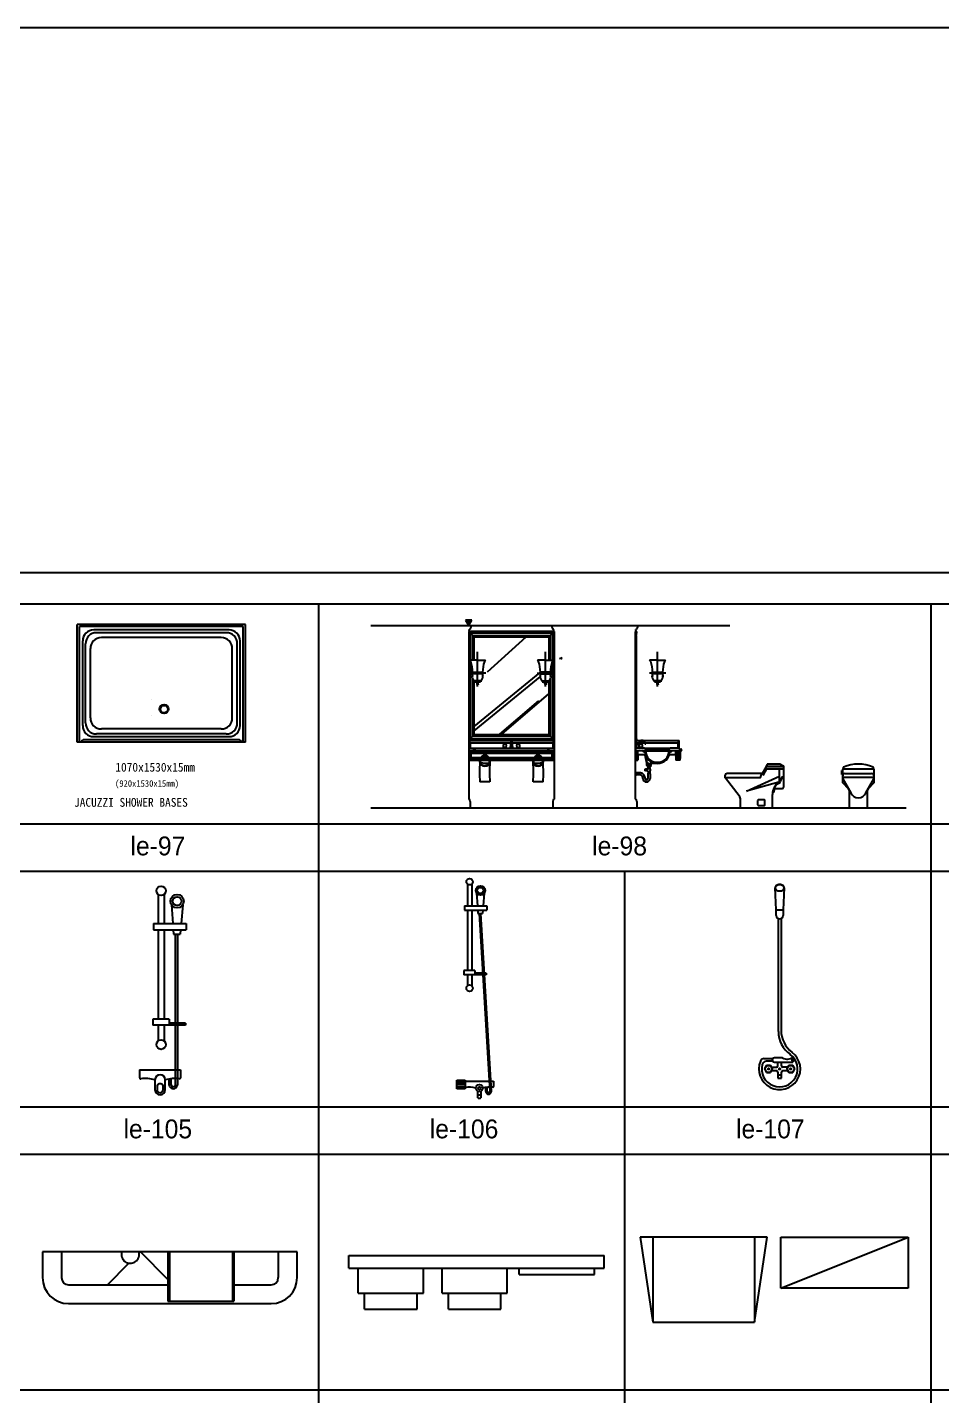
# Model space of a CAD drawing. Header units: inches. Extents: x -1249499 to 290957, y -589671 to 1013543.
# Drawn here: x -979487 to -973669, y 250935 to 259640 of the extents above; entities that cross this region are included whole.
import ezdxf

# ---------------------------------------------------------------- set-up
doc = ezdxf.new("R2010")
doc.units = ezdxf.units.IN
doc.header["$MEASUREMENT"] = 0
doc.layers.add('TOIL', color=9, linetype='Continuous')
doc.styles.get("Standard").update_dxf_attribs({"font": 'DotumChe.ttf'})
doc.styles.add('STYLE2', font='Dotum.ttf')

msp = doc.modelspace()

# ---------------------------------------------------------------- linework, layer by layer
at = {"color": 6}
msp.add_line((-1249499, 259639.6), (-803046.5, 259639.6), dxfattribs=at)
at = {"color": 251}
msp.add_line((-983681, 256172.2), (-963793.2, 256172.2), dxfattribs=at)
at = {"layer": 'TOIL', "color": 4}
for p, q in [((-983481, 255972.2), (-963993.2, 255972.2)), ((-977634.6, 255972.2), (-977634.6, 243471.1)), ((-973737.1, 255972.2), (-973737.1, 243471.1)), ((-983481, 254271.8), (-963993.2, 254271.8)), ((-975685.9, 254271.8), (-975685.9, 243471.1)), ((-983481, 252471.8), (-963993.2, 252471.8))]:
    msp.add_line(p, q, dxfattribs=at)
at = {"layer": 'TOIL', "color": 6}
for p, q in [((-978098.2, 255841.2), (-979169.2, 255841.2)), ((-979169.2, 255092.2), (-979169.2, 255841.2)), ((-978112.2, 255827.2), (-979155.2, 255827.2)), ((-979155.2, 255092.2), (-979155.2, 255827.2)), ((-978112.2, 255092.2), (-978112.2, 255827.2)), ((-978098.2, 255092.2), (-978098.2, 255841.2)), ((-977301.7, 255834.4), (-975015.8, 255834.4)), ((-976698.1, 255869.3), (-976677.9, 255834.4)), ((-976657.8, 255869.3), (-976698.1, 255869.3)), ((-976697, 255867.5), (-976695.2, 255869.3)), ((-976695.7, 255865.2), (-976691.7, 255869.3)), ((-976694.4, 255863), (-976688.1, 255869.3)), ((-976693.1, 255860.7), (-976684.5, 255869.3)), ((-976691.8, 255858.4), (-976681, 255869.3)), ((-976690.5, 255856.2), (-976677.4, 255869.3)), ((-976689.2, 255853.9), (-976673.8, 255869.3)), ((-976687.9, 255851.7), (-976670.3, 255869.3)), ((-976686.6, 255849.4), (-976666.7, 255869.3)), ((-976685.3, 255847.1), (-976663.1, 255869.3)), ((-976684, 255844.9), (-976659.6, 255869.3)), ((-976682.7, 255842.6), (-976660.1, 255865.2)), ((-976681.4, 255840.4), (-976665, 255856.7)), ((-976680.1, 255838.1), (-976669.9, 255848.3)), ((-976678.8, 255835.8), (-976674.7, 255839.9)), ((-976677.9, 255834.4), (-976657.8, 255869.3)), ((-976661.3, 255830.8), (-976657.8, 255830.8)), ((-976657.8, 255830.8), (-976657.8, 255834.4)), ((-976153.8, 255830.8), (-976153.8, 255834.4)), ((-976150.2, 255830.8), (-976153.8, 255830.8)), ((-975600.9, 255830.8), (-975597.4, 255830.8)), ((-975597.4, 255830.8), (-975597.4, 255834.4)), ((-978203.2, 255806.2), (-979064.2, 255806.2)), ((-978220.7, 255788.7), (-979046.7, 255788.7)), ((-978252.2, 255757.2), (-979015.2, 255757.2)), ((-976677.9, 255796.6), (-976677.9, 255103.6)), ((-976133.6, 255796.6), (-976677.9, 255796.6)), ((-976677.9, 255796.6), (-976674.4, 255796.6)), ((-976677.9, 255796.6), (-976642.6, 255761.3)), ((-976677.9, 255796.6), (-976677.9, 254730.6)), ((-976674.4, 255809.2), (-976670.9, 255809.2)), ((-976674.4, 255801.6), (-976674.4, 255809.2)), ((-976667.8, 255786.5), (-976667.8, 255613.5)), ((-976143.7, 255786.5), (-976667.8, 255786.5)), ((-976652.2, 255770.9), (-976159.3, 255770.9)), ((-976652.2, 255613.5), (-976652.2, 255770.9)), ((-976649.7, 255768.3), (-976649.7, 255613.5)), ((-976161.8, 255768.3), (-976649.7, 255768.3)), ((-976642.6, 255761.3), (-976168.9, 255761.3)), ((-976642.6, 255613.5), (-976642.6, 255761.3)), ((-976558.4, 255540.6), (-976312.9, 255761.3)), ((-976133.6, 255796.6), (-976168.9, 255761.3)), ((-976168.9, 255761.3), (-976168.9, 255613.5)), ((-976161.8, 255613.5), (-976161.8, 255768.3)), ((-976159.3, 255770.9), (-976159.3, 255613.5)), ((-976143.7, 255613.5), (-976143.7, 255786.5)), ((-976137.1, 255809.2), (-976140.7, 255809.2)), ((-976137.1, 255801.6), (-976137.1, 255809.2)), ((-976133.6, 255796.6), (-976137.1, 255796.6)), ((-976133.6, 255103.6), (-976133.6, 255796.6)), ((-976133.6, 255796.6), (-976133.6, 254730.6)), ((-975617.6, 255796.6), (-975610, 255796.6)), ((-975617.6, 255761.3), (-975617.6, 255796.6)), ((-975617.6, 255796.6), (-975614, 255796.6)), ((-975617.6, 254730.6), (-975617.6, 255796.6)), ((-975613.5, 255761.3), (-975617.6, 255761.3)), ((-975614.5, 255770.9), (-975614.5, 255768.3)), ((-975614.5, 255770.9), (-975614.5, 255770.9)), ((-975614.5, 255768.3), (-975613.5, 255768.3)), ((-975614.4, 255761.3), (-975612.5, 255756.3)), ((-975614, 255809.2), (-975610.5, 255809.2)), ((-975614, 255801.6), (-975614, 255809.2)), ((-975611.5, 255785), (-975612.5, 255772.9)), ((-975612.5, 255756.3), (-975612.5, 255143.9)), ((-975610, 255796.6), (-975610, 255786.5)), ((-979134.2, 255197.2), (-979134.2, 255736.2)), ((-979116.7, 255214.7), (-979116.7, 255718.7)), ((-979085.2, 255246.2), (-979085.2, 255687.2)), ((-978182.2, 255246.2), (-978182.2, 255687.2)), ((-978150.7, 255214.7), (-978150.7, 255718.7)), ((-978133.2, 255197.2), (-978133.2, 255736.2)), ((-976621.9, 255445.8), (-976621.9, 255666.7)), ((-976189.6, 255445.8), (-976189.6, 255666.7)), ((-975476.5, 255445.8), (-975476.5, 255666.7)), ((-976621.9, 255613.5), (-976673.1, 255613.5)), ((-976667.8, 255609.3), (-976667.8, 255534.5)), ((-976621.9, 255613.5), (-976570.8, 255613.5)), ((-976189.6, 255613.5), (-976240.7, 255613.5)), ((-976189.6, 255613.5), (-976138.4, 255613.5)), ((-976143.7, 255113.6), (-976143.7, 255609.3)), ((-976095.5, 255627.5), (-976092.4, 255631.4)), ((-976093.1, 255620.5), (-976095.5, 255627.5)), ((-976086.9, 255623.6), (-976093.1, 255620.5)), ((-976092.4, 255631.4), (-976086.1, 255627.5)), ((-976086.1, 255627.5), (-976086.9, 255623.6)), ((-975476.5, 255613.5), (-975527.6, 255613.5)), ((-975476.5, 255613.5), (-975425.3, 255613.5)), ((-976675.4, 255559.7), (-976677.9, 255559.7)), ((-976675.4, 255504.2), (-976677.9, 255504.2)), ((-976675.4, 255559.7), (-976675.4, 255504.2)), ((-976656, 255534.5), (-976675.4, 255534.5)), ((-976656, 255529.4), (-976675.4, 255529.4)), ((-976569.6, 255532), (-976673.7, 255532)), ((-976667.8, 255529.4), (-976667.8, 255113.6)), ((-976656, 255537), (-976621.9, 255537)), ((-976656, 255526.9), (-976656, 255537)), ((-976621.9, 255526.9), (-976656, 255526.9)), ((-976652.2, 255129.3), (-976652.2, 255493.5)), ((-976649.7, 255489.3), (-976649.7, 255131.8)), ((-976642.6, 255191.7), (-976223.7, 255534.8)), ((-976642.6, 255163.9), (-976223.4, 255507.5)), ((-976642.6, 255138.8), (-976642.6, 255481.9)), ((-976601.4, 255481.7), (-976642.5, 255481.7)), ((-976642.5, 255481.7), (-976642.5, 255476.7)), ((-976621.9, 255537), (-976587.8, 255537)), ((-976587.8, 255526.9), (-976621.9, 255526.9)), ((-976601.4, 255481.7), (-976601.4, 255476.7)), ((-976587.8, 255537), (-976587.8, 255526.9)), ((-976241.9, 255532), (-976137.9, 255532)), ((-976223.7, 255537), (-976223.7, 255526.9)), ((-976189.6, 255537), (-976223.7, 255537)), ((-976223.7, 255526.9), (-976189.6, 255526.9)), ((-976210.1, 255481.7), (-976169, 255481.7)), ((-976210.1, 255481.7), (-976210.1, 255476.7)), ((-976155.5, 255537), (-976189.6, 255537)), ((-976189.6, 255526.9), (-976155.5, 255526.9)), ((-976169, 255481.7), (-976169, 255476.7)), ((-976168.9, 255481.9), (-976168.9, 255138.8)), ((-976161.8, 255131.8), (-976161.8, 255489.3)), ((-976159.3, 255493.5), (-976159.3, 255129.3)), ((-976155.5, 255526.9), (-976155.5, 255537)), ((-976155.5, 255534.5), (-976136.1, 255534.5)), ((-976155.5, 255529.4), (-976136.1, 255529.4)), ((-976136.1, 255559.7), (-976133.6, 255559.7)), ((-976136.1, 255559.7), (-976136.1, 255504.2)), ((-976136.1, 255504.2), (-976133.6, 255504.2)), ((-975424.1, 255532), (-975528.2, 255532)), ((-975510.5, 255537), (-975476.5, 255537)), ((-975510.5, 255526.9), (-975510.5, 255537)), ((-975476.5, 255526.9), (-975510.5, 255526.9)), ((-975497, 255481.7), (-975497, 255476.7)), ((-975455.9, 255481.7), (-975497, 255481.7)), ((-975476.5, 255537), (-975442.4, 255537)), ((-975442.4, 255526.9), (-975476.5, 255526.9)), ((-975455.9, 255481.7), (-975455.9, 255476.7)), ((-975442.4, 255537), (-975442.4, 255526.9)), ((-976601.4, 255476.7), (-976642.5, 255476.7)), ((-976637.4, 255476.7), (-976637.4, 255474.2)), ((-976606.4, 255474.2), (-976637.4, 255474.2)), ((-976629.9, 255474.2), (-976629.9, 255469.1)), ((-976614, 255469.1), (-976629.9, 255469.1)), ((-976624.5, 255464.8), (-976625.7, 255457.2)), ((-976625.7, 255457.2), (-976618.2, 255457.2)), ((-976624.9, 255462.3), (-976619, 255462.3)), ((-976619.4, 255464.8), (-976618.2, 255457.2)), ((-976614, 255474.2), (-976614, 255469.1)), ((-976606.4, 255476.7), (-976606.4, 255474.2)), ((-976467.1, 255143.9), (-976168.9, 255400.6)), ((-976210.1, 255476.7), (-976169, 255476.7)), ((-976205.1, 255476.7), (-976205.1, 255474.2)), ((-976205.1, 255474.2), (-976174.1, 255474.2)), ((-976197.5, 255474.2), (-976197.5, 255469.1)), ((-976197.5, 255469.1), (-976181.6, 255469.1)), ((-976192.1, 255464.8), (-976193.4, 255457.2)), ((-976185.8, 255457.2), (-976193.4, 255457.2)), ((-976186.6, 255462.3), (-976192.5, 255462.3)), ((-976187.1, 255464.8), (-976185.8, 255457.2)), ((-976181.6, 255474.2), (-976181.6, 255469.1)), ((-976174.1, 255476.7), (-976174.1, 255474.2)), ((-975455.9, 255476.7), (-975497, 255476.7)), ((-975492, 255476.7), (-975492, 255474.2)), ((-975460.9, 255474.2), (-975492, 255474.2)), ((-975484.4, 255474.2), (-975484.4, 255469.1)), ((-975468.5, 255469.1), (-975484.4, 255469.1)), ((-975479, 255464.8), (-975480.2, 255457.2)), ((-975480.2, 255457.2), (-975472.7, 255457.2)), ((-975479.4, 255462.3), (-975473.5, 255462.3)), ((-975473.9, 255464.8), (-975472.7, 255457.2)), ((-975468.5, 255474.2), (-975468.5, 255469.1)), ((-975460.9, 255476.7), (-975460.9, 255474.2)), ((-978693.5, 255363.5), (-978693.5, 255363.5)), ((-976479, 255143.9), (-976232.3, 255355.4)), ((-978699.5, 255263.7), (-978699.5, 255263.7)), ((-978220.7, 255144.7), (-979046.7, 255144.7)), ((-978252.2, 255176.2), (-979015.2, 255176.2)), ((-976677.9, 255103.6), (-976642.6, 255138.8)), ((-976649.7, 255131.8), (-976161.8, 255131.8)), ((-976168.9, 255138.8), (-976642.6, 255138.8)), ((-976133.6, 255103.6), (-976168.9, 255138.8)), ((-975617.6, 255138.8), (-975613.5, 255138.8)), ((-975617.6, 255103.6), (-975617.6, 255138.8)), ((-975614.5, 255131.8), (-975614.5, 255129.3)), ((-975613.5, 255131.8), (-975614.5, 255131.8)), ((-975612.5, 255143.9), (-975614.4, 255138.8)), ((-978098.2, 255092.2), (-979169.2, 255092.2)), ((-979141.2, 255092.2), (-979141.2, 255095.7)), ((-978136.7, 255106.2), (-979130.7, 255106.2)), ((-979064.2, 255127.2), (-978203.2, 255127.2)), ((-978126.2, 255095.7), (-978126.2, 255092.2)), ((-976677.9, 255103.6), (-976677.9, 255053.2)), ((-976677.9, 255103.6), (-976672.9, 255103.6)), ((-976135.6, 255103.6), (-976677.9, 255103.6)), ((-976677.9, 255053.2), (-976133.6, 255053.2)), ((-976676, 255103.6), (-976133.6, 255103.6)), ((-976668.8, 255088.4), (-976667.8, 255088.4)), ((-976667.8, 255113.6), (-976143.7, 255113.6)), ((-976667.8, 255088.4), (-976667.8, 255053.2)), ((-976667.8, 255088.4), (-976143.7, 255088.4)), ((-976159.3, 255129.3), (-976652.2, 255129.3)), ((-976634.2, 255051), (-976643.3, 255048.1)), ((-976438.7, 255054.2), (-976459.1, 255054.2)), ((-976459.1, 255054.2), (-976459.1, 255053.2)), ((-976444.5, 255058.4), (-976453.4, 255058.4)), ((-976438.7, 255054.2), (-976438.7, 255053.2)), ((-976410.7, 255097.9), (-976413.7, 255053.2)), ((-976409, 255082.2), (-976402.5, 255082.2)), ((-976408.7, 255082.2), (-976408.7, 255081.8)), ((-976408.7, 255081.8), (-976402.8, 255081.8)), ((-976404.8, 255103.4), (-976406.7, 255103.4)), ((-976406.3, 255061.1), (-976406.3, 255064.9)), ((-976405.2, 255061.1), (-976406.3, 255061.1)), ((-976405.2, 255064.9), (-976405.2, 255061.1)), ((-976402.8, 255081.8), (-976402.8, 255082.2)), ((-976397.8, 255053.2), (-976400.8, 255097.9)), ((-976372.8, 255054.2), (-976352.4, 255054.2)), ((-976372.8, 255054.2), (-976372.8, 255053.2)), ((-976367.1, 255058.4), (-976358.1, 255058.4)), ((-976352.4, 255054.2), (-976352.4, 255053.2)), ((-976177.3, 255051), (-976168.2, 255048.1)), ((-976142.7, 255088.4), (-976143.7, 255088.4)), ((-976143.7, 255088.4), (-976143.7, 255053.2)), ((-976133.6, 255103.6), (-976138.6, 255103.6)), ((-976133.6, 255103.6), (-976133.6, 255053.2)), ((-976133.6, 255093.5), (-976133.6, 255053.2)), ((-975612.5, 255103.6), (-975617.6, 255103.6)), ((-975617.6, 255103.6), (-975612.5, 255103.6)), ((-975610, 255103.6), (-975617.6, 255103.6)), ((-975617.6, 255103.6), (-975617.6, 255053.2)), ((-975612.5, 255103.6), (-975617.6, 255103.6)), ((-975617.6, 255053.2), (-975607.5, 255053.2)), ((-975558.5, 255053.2), (-975617.6, 255053.2)), ((-975614.5, 255129.3), (-975614.5, 255129.3)), ((-975612.5, 255127.3), (-975611.5, 255115.2)), ((-975610, 255113.6), (-975610, 255103.6)), ((-975610, 255103.6), (-975337.9, 255103.6)), ((-975607.5, 255088.4), (-975608.5, 255088.4)), ((-975607.5, 255053.2), (-975607.5, 255088.4)), ((-975607.5, 255088.4), (-975596.6, 255088.4)), ((-975592.6, 255054.2), (-975592.6, 255053.2)), ((-975572.1, 255054.2), (-975592.6, 255054.2)), ((-975587.7, 255088.4), (-975560.2, 255088.4)), ((-975577.9, 255058.4), (-975586.8, 255058.4)), ((-975572.1, 255054.2), (-975572.1, 255053.2)), ((-975558.5, 255053.2), (-975551, 255045.6)), ((-975558.5, 255053.2), (-975396.9, 255053.2)), ((-975555.8, 255082.2), (-975550.4, 255082.2)), ((-975555.6, 255082.2), (-975555.6, 255081.8)), ((-975555.6, 255081.8), (-975550.7, 255081.8)), ((-975555.5, 255088.4), (-975345.4, 255088.4)), ((-975551, 255038), (-975551, 255045.6)), ((-975551, 255045.6), (-975404.4, 255045.6)), ((-975550.7, 255081.8), (-975550.7, 255082.2)), ((-975396.9, 255053.2), (-975404.4, 255045.6)), ((-975404.4, 255038), (-975404.4, 255045.6)), ((-975337.9, 255053.2), (-975396.9, 255053.2)), ((-975345.4, 255088.4), (-975337.9, 255103.6)), ((-975345.4, 255053.2), (-975345.4, 255088.4)), ((-975337.9, 255053.2), (-975337.9, 255103.6)), ((-975337.9, 255053.2), (-975337.9, 255051.7)), ((-975337.9, 255053.2), (-975337.9, 255053.2)), ((-975337.9, 255051.7), (-975327.1, 255048.1)), ((-976133.6, 255038), (-976677.9, 255038)), ((-976677.9, 255038), (-976677.9, 254977.6)), ((-976677.9, 254977.6), (-976133.6, 254977.6)), ((-976667.8, 254987.6), (-976667.8, 255028)), ((-976667.8, 255028), (-976143.7, 255028)), ((-976143.7, 254987.6), (-976667.8, 254987.6)), ((-976662.8, 254992.7), (-976662.8, 255022.9)), ((-976662.8, 255022.9), (-976148.7, 255022.9)), ((-976148.7, 254992.7), (-976662.8, 254992.7)), ((-976642.6, 255038), (-976640.1, 255038)), ((-976168.9, 255038), (-976171.4, 255038)), ((-976148.7, 255022.9), (-976148.7, 254992.7)), ((-976143.7, 255028), (-976143.7, 254987.6)), ((-976133.6, 254977.6), (-976133.6, 255038)), ((-975551, 255038), (-975617.6, 255038)), ((-975617.6, 255038), (-975602.5, 255012.8)), ((-975617.6, 255012.8), (-975602.5, 255012.8)), ((-975617.6, 255003.6), (-975602.5, 255003.6)), ((-975617.6, 255003.6), (-975602.5, 254978.4)), ((-975617.6, 254978.4), (-975602.5, 254978.4)), ((-975602.5, 255012.8), (-975602.5, 255038)), ((-975602.5, 255012.8), (-975555.3, 255012.8)), ((-975602.5, 255012.8), (-975602.5, 255003.6)), ((-975602.5, 255003.6), (-975602.5, 254978.4)), ((-975567.5, 255032.7), (-975567.5, 255037)), ((-975566.5, 255038), (-975389.3, 255038)), ((-975557.9, 255031.6), (-975566.5, 255031.6)), ((-975544.2, 254959.3), (-975556.4, 255018.2)), ((-975551, 255038), (-975404.4, 255038)), ((-975541.8, 254959.8), (-975550, 254999.7)), ((-975544.2, 254944.6), (-975544.2, 254958.8)), ((-975541.8, 254959.8), (-975518.3, 254955)), ((-975541.7, 254958.8), (-975541.8, 254959.8)), ((-975541.7, 254945.8), (-975541.7, 254958.8)), ((-975501.6, 254960), (-975515.8, 254960)), ((-975477.9, 254957.5), (-975515.8, 254957.5)), ((-975404.4, 255038), (-975403.2, 255038)), ((-975332.8, 255038), (-975404.4, 255038)), ((-975400.8, 255012.8), (-975359, 255012.8)), ((-975389.3, 255031.6), (-975397.9, 255031.6)), ((-975388.3, 255037), (-975388.3, 255032.7)), ((-975359, 255038), (-975343.9, 255012.8)), ((-975359, 255012.8), (-975359, 255038)), ((-975359, 255012.8), (-975344.2, 255012.8)), ((-975359, 255012.8), (-975359, 255003.6)), ((-975359, 255003.6), (-975344.2, 255003.6)), ((-975344.2, 254978.4), (-975359, 255003.6)), ((-975359, 255003.6), (-975359, 254978.4)), ((-975344.2, 254978.4), (-975359, 254978.4)), ((-975359, 254977.6), (-975359, 254978.4)), ((-975343.4, 254977.6), (-975359, 254977.6)), ((-975344.2, 254978.4), (-975344.2, 255038)), ((-975343.4, 254977.6), (-975343.4, 255038)), ((-975332.8, 254977.6), (-975343.4, 254977.6)), ((-975338.9, 254977.6), (-975338.9, 255038)), ((-975338.9, 255023.4), (-975336.8, 255023.4)), ((-975338.9, 254992.2), (-975336.8, 254992.2)), ((-975332.8, 255028), (-975336.8, 255023.4)), ((-975336.8, 255023.4), (-975336.8, 254992.2)), ((-975332.8, 254987.6), (-975336.8, 254992.2)), ((-975332.8, 255039.6), (-975332.8, 255038)), ((-975330.3, 255039.6), (-975332.8, 255039.6)), ((-975332.8, 255028), (-975332.8, 255038)), ((-975332.8, 255028), (-975332.8, 254987.6)), ((-975332.8, 254977.6), (-975332.8, 254987.6)), ((-975330.3, 255039.6), (-975330.3, 255038)), ((-975327.8, 255038), (-975330.3, 255038)), ((-975617.6, 254903.1), (-975617.6, 254877.9)), ((-975616.7, 254903.1), (-975617.6, 254903.1)), ((-975616.7, 254877.9), (-975617.6, 254877.9)), ((-975613.2, 254897.6), (-975613.2, 254883.5)), ((-975588.4, 254897.6), (-975613.2, 254897.6)), ((-975585.9, 254883.5), (-975613.2, 254883.5)), ((-975557, 254917.3), (-975557, 254913.5)), ((-975550.2, 254918), (-975551.9, 254918)), ((-975550.2, 254912.9), (-975551.9, 254912.9)), ((-975550.3, 254917.3), (-975551.8, 254917.3)), ((-975551.8, 254917.3), (-975551.8, 254913.5)), ((-975550.3, 254913.5), (-975551.8, 254913.5)), ((-975550.3, 254917.3), (-975550.3, 254913.5)), ((-975540.9, 254920.6), (-975547.8, 254919.8)), ((-975546.3, 254910.1), (-975547.8, 254911)), ((-975520.9, 254942), (-975541.7, 254942)), ((-975541, 254942), (-975541, 254936)), ((-975522.1, 254944.6), (-975540.4, 254944.6)), ((-975538.5, 254891), (-975538, 254874.6)), ((-975538, 254874.6), (-975538, 254861.2)), ((-975537, 254931), (-975537, 254923.1)), ((-975524.9, 254929.5), (-975537, 254929.5)), ((-975524.9, 254928), (-975537, 254928)), ((-975524.9, 254926.7), (-975537, 254926.7)), ((-975524.9, 254925.1), (-975537, 254925.1)), ((-975537, 254906.2), (-975537, 254893)), ((-975525.4, 254893.1), (-975536.5, 254893.1)), ((-975525.9, 254930.9), (-975536, 254930.9)), ((-975525.9, 254923.4), (-975536, 254923.4)), ((-975524.9, 254931), (-975524.9, 254923.1)), ((-975524.9, 254906.2), (-975524.9, 254893)), ((-975523.9, 254921.4), (-975523.9, 254909.3)), ((-975523.4, 254891), (-975523.9, 254874.6)), ((-975523.9, 254874.6), (-975523.9, 254860.9)), ((-975520.9, 254955), (-975520.9, 254945.8)), ((-975520.9, 254942), (-975520.9, 254936)), ((-975518.3, 254955), (-975518.3, 254944.6)), ((-975047.6, 254877.7), (-975047.6, 254868.7)), ((-974810.3, 254892.8), (-975032.5, 254892.8)), ((-974910.9, 254779.9), (-974700.3, 254876.6)), ((-974821, 254868.2), (-974812.9, 254892.8)), ((-974794.3, 254921.8), (-974810.3, 254892.8)), ((-974798.7, 254892.8), (-974810.3, 254892.8)), ((-974782.3, 254922.5), (-974805.7, 254880.1)), ((-974674.6, 254922.5), (-974793, 254922.5)), ((-974778, 254951.2), (-974792.5, 254925)), ((-974791.2, 254922.7), (-974674.6, 254922.7)), ((-974673.1, 254938.1), (-974785.2, 254938.1)), ((-974701.1, 254952.5), (-974775.8, 254952.5)), ((-974700.3, 254842.3), (-974700.3, 254921)), ((-974674.6, 254940.4), (-974698.9, 254952)), ((-974673.1, 254924.2), (-974673.1, 254938.1)), ((-974673.1, 254807.6), (-974673.1, 254921)), ((-974302.8, 254912.1), (-974297.8, 254912.1)), ((-974302.8, 254886.9), (-974302.8, 254912.1)), ((-974297.8, 254886.9), (-974302.8, 254886.9)), ((-974297.8, 254834.3), (-974297.8, 254920)), ((-974297.8, 254868.7), (-974297.8, 254877.7)), ((-974295.3, 254922.5), (-974101.9, 254922.5)), ((-974294.6, 254929.4), (-974294.6, 254922.7)), ((-974294.6, 254922.7), (-974102.5, 254922.7)), ((-974282.7, 254892.8), (-974114.5, 254892.8)), ((-974102.5, 254922.7), (-974102.5, 254929.4)), ((-974099.4, 254920), (-974099.4, 254834.3)), ((-974099.4, 254877.7), (-974099.4, 254868.7)), ((-976543.3, 254839.9), (-976606.8, 254839.9)), ((-976204.7, 254839.9), (-976268.2, 254839.9)), ((-975046.1, 254867.2), (-974822.5, 254867.2)), ((-974956.3, 254750.1), (-975044.4, 254863.1)), ((-974705.4, 254837.3), (-974910.9, 254779.9)), ((-974737.1, 254797.5), (-974683.2, 254797.5)), ((-974260.9, 254794.5), (-974297.1, 254832.5)), ((-974296.7, 254859), (-974245.8, 254770.6)), ((-974100.9, 254867.2), (-974296.3, 254867.2)), ((-974104.4, 254867.2), (-974292.7, 254867.2)), ((-974151.3, 254770.6), (-974100.4, 254859)), ((-974100.1, 254832.5), (-974136.3, 254794.5)), ((-976677.9, 254730.6), (-976672.9, 254730.6)), ((-976668.8, 254715.5), (-976667.8, 254715.5)), ((-976667.8, 254715.5), (-976667.8, 254675.2)), ((-976143.7, 254715.5), (-976143.7, 254675.2)), ((-976142.7, 254715.5), (-976143.7, 254715.5)), ((-976133.6, 254730.6), (-976138.6, 254730.6)), ((-975617.6, 254730.6), (-975612.5, 254730.6)), ((-975608.5, 254715.5), (-975607.5, 254715.5)), ((-975607.5, 254715.5), (-975607.5, 254675.2)), ((-974947.8, 254675.2), (-974947.8, 254725.3)), ((-974840.2, 254721.1), (-974840.2, 254693.9)), ((-974796.7, 254725.1), (-974836.2, 254725.1)), ((-974792.7, 254693.9), (-974792.7, 254721.1)), ((-974744.6, 254675.2), (-974744.6, 254760.3)), ((-974254.8, 254675.2), (-974254.8, 254778.1)), ((-974142.4, 254778.1), (-974142.4, 254675.2)), ((-977301.7, 254675.2), (-973893.3, 254675.2)), ((-974836.2, 254689.8), (-974796.7, 254689.8)), ((-976685.5, 254188.7), (-976685.5, 254050.1)), ((-976658.5, 254188.7), (-976658.5, 254050.1)), ((-978654.6, 254124), (-978654.6, 253938.1)), ((-978615.6, 254124), (-978615.6, 253938.1)), ((-976627.9, 254132.3), (-976622.6, 254050.1)), ((-976578.8, 254132.6), (-976586.1, 254050.1)), ((-974720.9, 254025.5), (-974728, 254166.3)), ((-974669.8, 254166.3), (-974676.9, 254025.5)), ((-978568.8, 254056.7), (-978561.1, 253938.1)), ((-978497.9, 254057.2), (-978508.3, 253938.1)), ((-976705.3, 254050.1), (-976705.3, 254023.1)), ((-976705.3, 254050.1), (-976563.5, 254050.1)), ((-976705.3, 254023.1), (-976563.5, 254023.1)), ((-976685.5, 254023.1), (-976685.5, 253639.7)), ((-976658.5, 254023.1), (-976658.5, 253639.7)), ((-976620.8, 254023.1), (-976619.5, 254003)), ((-976619.5, 254003), (-976590.2, 254003)), ((-976611.4, 254003), (-976543.1, 252869.8)), ((-976602.4, 254003), (-976534.1, 252869.1)), ((-976588.4, 254023.1), (-976590.2, 254003)), ((-976563.5, 254050.1), (-976563.5, 254023.1)), ((-974720.9, 253990.3), (-974720.9, 254025.5)), ((-974720.9, 254025.5), (-974676.9, 254025.5)), ((-974676.9, 254025.5), (-974676.9, 253990.3)), ((-978683.2, 253938.1), (-978475.7, 253938.1)), ((-978683.2, 253938.1), (-978683.2, 253899.1)), ((-978475.7, 253938.1), (-978475.7, 253899.1)), ((-974707.7, 253250.5), (-974707.7, 253970.8)), ((-974690.1, 253970.8), (-974690.1, 253259.4)), ((-978683.2, 253899.1), (-978475.7, 253899.1)), ((-978654.6, 253899.1), (-978654.6, 253331)), ((-978615.6, 253899.1), (-978615.6, 253331)), ((-978558.6, 253899.1), (-978556.7, 253870)), ((-978556.7, 253870), (-978514.3, 253870)), ((-978544.9, 253870), (-978544.9, 252911)), ((-978531.9, 253870), (-978531.9, 252910.1)), ((-978511.8, 253899.1), (-978514.3, 253870)), ((-976708, 253639.7), (-976708, 253612.7)), ((-976638, 253639.7), (-976708, 253639.7)), ((-976566.2, 253612.7), (-976708, 253612.7)), ((-976685.5, 253612.7), (-976685.5, 253543.1)), ((-976658.5, 253612.7), (-976658.5, 253543.1)), ((-976638, 253639.7), (-976638, 253612.7)), ((-976566.2, 253621.7), (-976638, 253621.7)), ((-976566.2, 253621.7), (-976566.2, 253612.7)), ((-978687.1, 253331), (-978687.1, 253292)), ((-978583.4, 253331), (-978687.1, 253331)), ((-978583.4, 253331), (-978583.4, 253292)), ((-978479.6, 253305), (-978583.4, 253305)), ((-978479.6, 253305), (-978479.6, 253292)), ((-978479.6, 253292), (-978687.1, 253292)), ((-978654.6, 253292), (-978654.6, 253191.3)), ((-978615.6, 253292), (-978615.6, 253191.3)), ((-974797.4, 253079.5), (-974742.9, 253079.5)), ((-974742.9, 253061.9), (-974784.8, 253061.9)), ((-974681.8, 253083.9), (-974733.1, 253083.9)), ((-974733.1, 253057.5), (-974615.7, 253057.5)), ((-974710.6, 253033.3), (-974710.6, 253057.5)), ((-974688.6, 253033.3), (-974688.6, 253057.5)), ((-974615.7, 253057.5), (-974623.1, 253083.9)), ((-974615.7, 253057.5), (-974614.4, 253058.3)), ((-974610.6, 253067.5), (-974615.1, 253089.6)), ((-978771.9, 253008.6), (-978511.9, 253008.6)), ((-978771.9, 253008.6), (-978771.9, 252957.1)), ((-978511.9, 253008.6), (-978511.9, 252957.1)), ((-974782.7, 253035.5), (-974795.4, 253013.5)), ((-974795.4, 253013.5), (-974782.7, 252991.5)), ((-974757.2, 253035.5), (-974782.7, 253035.5)), ((-974782.7, 252991.5), (-974757.2, 252991.5)), ((-974744.5, 253013.5), (-974757.2, 253035.5)), ((-974757.2, 252991.5), (-974744.5, 253013.5)), ((-974750.9, 253024.5), (-974719.4, 253024.5)), ((-974750.9, 253002.5), (-974719.4, 253002.5)), ((-974710.6, 252993.7), (-974710.6, 252953.6)), ((-974710.6, 252976.6), (-974688.6, 252976.6)), ((-974688.6, 252953.6), (-974688.6, 252993.7)), ((-974648.2, 253024.5), (-974679.8, 253024.5)), ((-974679.8, 253002.5), (-974648.2, 253002.5)), ((-974641.9, 253035.5), (-974654.6, 253013.5)), ((-974654.6, 253013.5), (-974641.9, 252991.5)), ((-974616.4, 253035.5), (-974641.9, 253035.5)), ((-974641.9, 252991.5), (-974616.4, 252991.5)), ((-974603.7, 253013.5), (-974616.4, 253035.5)), ((-974616.4, 252991.5), (-974603.7, 253013.5)), ((-978674.4, 252943.6), (-978674.4, 252881.3)), ((-978661.4, 252905.2), (-978661.4, 252881.3)), ((-978622.4, 252881.3), (-978622.4, 252905.2)), ((-978609.4, 252881.3), (-978609.4, 252943.6)), ((-978583.8, 252910.5), (-978583.8, 252947)), ((-978570.8, 252910.9), (-978570.8, 252948.8)), ((-976754.3, 252941), (-976700.3, 252941)), ((-976754.3, 252887), (-976754.3, 252941)), ((-976700.3, 252927.5), (-976754.3, 252927.5)), ((-976700.3, 252914), (-976754.3, 252914)), ((-976700.3, 252900.5), (-976754.3, 252900.5)), ((-976700.3, 252887), (-976754.3, 252887)), ((-976700.3, 252941), (-976700.3, 252887)), ((-976700.3, 252936.5), (-976520.3, 252936.5)), ((-976619.3, 252830.4), (-976619.3, 252870.9)), ((-976601.3, 252870.9), (-976601.3, 252830.4)), ((-976570, 252870.2), (-976570, 252892.9)), ((-976561, 252870.5), (-976561, 252892.9)), ((-976520.3, 252936.5), (-976520.3, 252900.9)), ((-974710.6, 252953.6), (-974688.6, 252953.6)), ((-976619.3, 252847.9), (-976601.3, 252847.9)), ((-976605.8, 252825.9), (-976614.8, 252825.9)), ((-974778, 251943.1), (-975588, 251943.1)), ((-975588, 251943.1), (-975507, 251403.1)), ((-975507, 251943.1), (-975507, 251403.1)), ((-974859, 251403.1), (-974778, 251943.1)), ((-974859, 251943.1), (-974859, 251403.1)), ((-974692.2, 251943.1), (-973882.2, 251943.1)), ((-974692.2, 251619.1), (-974692.2, 251943.1)), ((-974692.2, 251619.1), (-973882.2, 251943.1)), ((-973882.2, 251943.1), (-973882.2, 251619.1)), ((-977769.6, 251850.5), (-979389.6, 251850.5)), ((-979389.6, 251850.5), (-979389.6, 251685.5)), ((-979269.6, 251850.5), (-979269.6, 251685.5)), ((-978775.5, 251842.5), (-978767.5, 251850.5)), ((-978591.6, 251674.7), (-978767.5, 251850.5)), ((-978591.6, 251850.5), (-978591.6, 251535.5)), ((-978582.6, 251850.5), (-978582.6, 251535.5)), ((-978180.6, 251850.5), (-978180.6, 251535.5)), ((-978171.6, 251850.5), (-978171.6, 251535.5)), ((-977889.6, 251850.5), (-977889.6, 251685.5)), ((-977769.6, 251685.5), (-977769.6, 251850.5)), ((-977440.6, 251825.9), (-975816.6, 251825.9)), ((-977440.6, 251745.9), (-977440.6, 251825.9)), ((-975816.6, 251745.9), (-975816.6, 251825.9)), ((-978977.5, 251640.5), (-978840.4, 251777.6)), ((-977440.6, 251745.9), (-975816.6, 251745.9)), ((-977380.6, 251585.9), (-977380.6, 251745.9)), ((-976966.6, 251585.9), (-976966.6, 251745.9)), ((-976846.6, 251585.9), (-976846.6, 251745.9)), ((-976432.6, 251585.9), (-976432.6, 251745.9)), ((-976356.6, 251705.9), (-976356.6, 251745.9)), ((-975876.6, 251705.9), (-975876.6, 251745.9)), ((-976356.6, 251705.9), (-975876.6, 251705.9)), ((-979224.6, 251640.5), (-978591.6, 251640.5)), ((-978171.6, 251640.5), (-977934.6, 251640.5)), ((-977380.6, 251585.9), (-976966.6, 251585.9)), ((-977340.6, 251485.9), (-977340.6, 251585.9)), ((-977006.6, 251485.9), (-977006.6, 251585.9)), ((-976846.6, 251585.9), (-976432.6, 251585.9)), ((-976806.6, 251485.9), (-976806.6, 251585.9)), ((-976472.6, 251485.9), (-976472.6, 251585.9)), ((-973882.2, 251619.1), (-974692.2, 251619.1)), ((-979224.6, 251520.5), (-977934.6, 251520.5)), ((-978591.6, 251535.5), (-978171.6, 251535.5)), ((-977340.6, 251485.9), (-977006.6, 251485.9)), ((-976806.6, 251485.9), (-976472.6, 251485.9)), ((-975507, 251403.1), (-974859, 251403.1))]:
    msp.add_line(p, q, dxfattribs=at)
at = {"layer": 'TOIL', "color": 5}
for p, q in [((-983481, 254572.2), (-963993.2, 254572.2)), ((-983481, 252771.8), (-963993.2, 252771.8)), ((-983481, 250971.8), (-963993.2, 250971.8))]:
    msp.add_line(p, q, dxfattribs=at)
at = {"layer": 'TOIL', "color": 6}
for centre, radius in [((-978616.4, 255302.7), 28.4), ((-978616.4, 255302.7), 23.6), ((-976405.8, 255067.8), 2.99), ((-976574.8, 255007.8), 7.56), ((-976236.7, 255007.8), 7.56), ((-978635.1, 254146.8), 30), ((-976672, 254204.5), 20.8), ((-976603.5, 254148.9), 29.5), ((-978533.5, 254080.7), 42.6), ((-978533.5, 254080.7), 28.4), ((-976603.5, 254148.9), 19.7), ((-976672, 253527.3), 20.8), ((-978635.1, 253168), 30), ((-974770, 253013.5), 22), ((-974770, 253013.5), 4.14), ((-974699.6, 253013.5), 4.14), ((-974629.2, 253013.5), 22), ((-974629.2, 253013.5), 4.14), ((-976610.3, 252891.5), 22.5), ((-976610.3, 252891.5), 9)]:
    msp.add_circle(centre, radius, dxfattribs=at)
for centre, radius, start, end in [((-976676.1, 255830.9), 14.8, 312.60223, 359.72029), ((-976135.4, 255830.9), 14.8, 180.27971, 227.39777), ((-975615.8, 255830.9), 14.8, 312.60223, 359.72029), ((-979064.2, 255736.2), 70, 90, 180), ((-979046.7, 255718.7), 70, 90, 180), ((-979015.2, 255687.2), 70, 90, 180), ((-979015.2, 255687.2), 70, 90, 180), ((-978252.2, 255687.2), 70, 0, 90), ((-978220.7, 255718.7), 70, 0, 90), ((-978203.2, 255736.2), 70, 360, 90), ((-976674.4, 255799.1), 2.52, 270, 90), ((-976656, 255809.1), 14.8, 132.60223, 179.72029), ((-976155.5, 255809.1), 14.8, 0.27971, 47.39777), ((-976137.1, 255799.1), 2.52, 90, 270), ((-975614.5, 255772.9), 2.02, 270, 0), ((-975614, 255799.1), 2.52, 270, 90), ((-975613.5, 255764.8), 3.53, 270, 90), ((-975610, 255785), 1.51, 90, 180), ((-975595.7, 255809.1), 14.8, 132.60223, 179.72029), ((-976679.4, 255600.3), 14.7, 19.28864, 64.64547), ((-976865.8, 255536.1), 211.8, 0.24018, 19.00884), ((-976378.1, 255536.1), 211.8, 160.99116, 179.75982), ((-976564.5, 255600.3), 14.7, 115.35453, 160.71136), ((-976247, 255600.3), 14.7, 19.28864, 64.64547), ((-976433.5, 255536.1), 211.8, 0.24018, 19.00884), ((-975945.7, 255536.1), 211.8, 160.99116, 179.75982), ((-976132.1, 255600.3), 14.7, 115.35453, 160.71136), ((-975533.9, 255600.3), 14.7, 19.28864, 64.64547), ((-975720.3, 255536.1), 211.8, 0.24018, 19.00884), ((-975232.6, 255536.1), 211.8, 160.99116, 179.75982), ((-975419, 255600.3), 14.7, 115.35453, 160.71136), ((-976621.9, 255508.6), 33.8, 167.13921, 232.61213), ((-976865.8, 255536.1), 211.8, 354.59461, 357.51298), ((-976621.9, 255508.6), 33.8, 307.38787, 12.86079), ((-976378.1, 255536.1), 211.8, 182.48702, 185.40539), ((-976189.6, 255508.6), 33.8, 167.13921, 232.61213), ((-976433.5, 255536.1), 211.8, 354.59461, 357.51298), ((-976189.6, 255508.6), 33.8, 307.38787, 12.86079), ((-975945.7, 255536.1), 211.8, 182.48702, 185.40539), ((-975720.3, 255536.1), 211.8, 352.5446, 357.51298), ((-975476.5, 255508.6), 33.8, 167.13921, 232.61213), ((-975476.5, 255508.6), 33.8, 307.38787, 12.86079), ((-975232.6, 255536.1), 211.8, 182.48702, 187.4554), ((-976621.9, 255469.1), 5.04, 180, 0), ((-976189.6, 255469.1), 5.04, 180, 0), ((-975476.5, 255469.1), 5.04, 180, 0), ((-979015.2, 255246.2), 70, 180, 270), ((-978252.2, 255246.2), 70, 270, 0), ((-979064.2, 255197.2), 70, 180, 270), ((-979046.7, 255214.7), 70, 180, 270), ((-978220.7, 255214.7), 70, 270, 0), ((-978203.2, 255197.2), 70, 270, 360), ((-975613.5, 255135.3), 3.53, 270, 90), ((-979130.7, 255095.7), 10.5, 90, 180), ((-978136.7, 255095.7), 10.5, 0, 90), ((-976704.7, 255087), 35.9, 2.32972, 27.53311), ((-976642.6, 255043.1), 5.04, 97.35822, 270), ((-976635.1, 255053.4), 2.52, 285.8637, 355.62102), ((-976448.9, 255068.3), 10.9, 294.14414, 245.85586), ((-976464.3, 255067.3), 14.1, 291.46173, 320.78507), ((-976433.6, 255067.3), 14.1, 219.21493, 248.53827), ((-976373.6, 255094.1), 37.3, 174.17982, 198.51422), ((-976404.8, 255097.8), 5.92, 108.69442, 179.33665), ((-976406.7, 255097.8), 5.92, 0.66335, 71.30558), ((-976437.9, 255094.1), 37.3, 341.48578, 5.82018), ((-976362.6, 255068.3), 10.9, 294.14414, 245.85586), ((-976377.9, 255067.3), 14.1, 291.46173, 320.78507), ((-976347.2, 255067.3), 14.1, 219.21493, 248.53827), ((-976176.4, 255053.4), 2.52, 184.37898, 254.1363), ((-976168.9, 255043.1), 5.04, 270, 82.64178), ((-976106.8, 255087), 35.9, 152.46689, 177.67028), ((-975614.5, 255127.3), 2.02, 0, 90), ((-975644.3, 255087), 35.9, 2.32972, 27.53311), ((-975610, 255115.2), 1.51, 180, 270), ((-975575.3, 255080.8), 22.6, 90.2602, 190.45848), ((-975496.7, 255099), 103.3, 192.47277, 205.01489), ((-975582.3, 255068.3), 10.9, 294.14414, 245.85586), ((-975597.7, 255067.3), 14.1, 291.46173, 320.78507), ((-975574.9, 255084), 13.6, 90.61985, 196.80735), ((-975535.8, 255090.5), 53.1, 191.25377, 193.58083), ((-975567, 255067.3), 14.1, 219.21493, 248.53827), ((-975574.5, 255084.4), 19, 17.21765, 92.98399), ((-975573, 255084.3), 13.4, 17.80161, 98.69887), ((-975548.6, 255092), 12.2, 196.97076, 233.29739), ((-975543.8, 255094.9), 13.4, 201.13821, 237.58746), ((-975551.8, 255082.4), 1.41, 353.27937, 53.16812), ((-975327.8, 255043.1), 5.04, 270, 82.64178), ((-975701.5, 254901.1), 907.4, 176.02849, 183.87028), ((-976574.8, 254974), 33.8, 102.85435, 77.14565), ((-976573.2, 255056), 97.9, 249.97565, 287.90555), ((-976574.8, 254974), 31.2, 102.59736, 77.40264), ((-975637.9, 254900), 907.4, 176.02849, 183.7958), ((-976236.7, 254974), 33.8, 102.85435, 77.14565), ((-976238.3, 255056), 97.9, 252.09445, 290.02435), ((-977173.6, 254900), 907.4, 356.2042, 3.97151), ((-976236.7, 254974), 31.2, 102.59736, 77.40264), ((-977110, 254901.1), 907.4, 356.12972, 3.97151), ((-975566.5, 255037), 1.01, 90, 180), ((-975566.5, 255032.7), 1.01, 180, 270), ((-975481.8, 255033.5), 76.1, 181.42578, 272.92324), ((-975481.8, 255033.5), 69.7, 176.29457, 273.19184), ((-975546.7, 254958.8), 2.52, 0, 11.6236), ((-975515.8, 254955), 5.04, 90, 180), ((-975515.8, 254955), 2.52, 90, 180), ((-975474, 255033.5), 69.7, 266.80816, 3.70543), ((-975474, 255033.5), 76.1, 267.07676, 358.57422), ((-975389.3, 255037), 1.01, 360, 90), ((-975389.3, 255032.7), 1.01, 270, 0), ((-975616.7, 254900.6), 2.52, 40.79594, 90), ((-975616.7, 254880.4), 2.52, 270, 319.20406), ((-975619.8, 254897.9), 6.66, 357.19257, 40.79594), ((-975619.8, 254883.1), 6.66, 319.20406, 2.80743), ((-975589.6, 254869.3), 28.3, 67.69366, 90), ((-975593.7, 254860.9), 23.9, 35.69479, 71.02572), ((-975593, 254860.9), 37.4, 23.11766, 67.69366), ((-975573.4, 254873.3), 1.83, 127.09922, 301.55648), ((-975564.3, 254833), 43, 82.19956, 103.62107), ((-975562.9, 254797.9), 74.4, 85.75748, 97.34649), ((-975593.7, 254860.9), 23.9, 1.55593, 27.09004), ((-975564.3, 254833), 43, 82.19956, 84.66976), ((-975564.3, 254833), 43, 82.19956, 84.66976), ((-975562.9, 254798), 74.4, 85.75748, 88.03999), ((-975562.9, 254798), 74.4, 85.75748, 88.03999), ((-975558, 254873.8), 1.8, 290.027, 106.17687), ((-975558, 254873.8), 1.8, 290.027, 106.17687), ((-975558, 254873.8), 1.8, 290.027, 106.17687), ((-975593, 254860.9), 37.4, 13.97887, 17.4859), ((-975593, 254860.9), 37.3, 0.31396, 17.4859), ((-975593, 254860.9), 37.3, 13.98878, 17.4859), ((-975554.5, 254917.3), 2.52, 87.90477, 180), ((-975554.5, 254913.5), 2.52, 180, 272.09523), ((-975554.3, 254917.3), 2.52, 0, 92.09523), ((-975554.3, 254913.5), 2.52, 267.90477, 0), ((-975547.8, 254917.3), 2.52, 90, 180), ((-975547.8, 254913.5), 2.52, 180, 270), ((-975547.6, 254894.1), 16, 45.22556, 85.48646), ((-975541.7, 254944.6), 2.52, 180, 270), ((-975540.4, 254945.8), 1.26, 180, 270), ((-975536, 254936), 5.05, 193.21308, 270), ((-975542.2, 254926.5), 6.04, 282.24022, 322.78204), ((-975536.5, 254891), 2.02, 90, 180), ((-975536, 254921.4), 2.02, 90, 134.41531), ((-975533, 254909.3), 5.05, 228.59038, 270), ((-975528.9, 254909.3), 5.05, 270, 0), ((-975525.9, 254936), 5.05, 270, 0), ((-975525.9, 254921.4), 2.02, 0, 90), ((-975525.4, 254891), 2.02, 0, 90), ((-975522.1, 254945.8), 1.26, 270, 0), ((-975520.9, 254944.6), 2.52, 270, 0), ((-975032.5, 254877.7), 15.1, 90, 180), ((-974793, 254921), 1.51, 90, 151.10154), ((-974791.2, 254924.2), 1.51, 151.10154, 270), ((-974775.8, 254950), 2.52, 90, 151.10154), ((-974701.8, 254921), 1.51, 0, 90), ((-974701.1, 254947.4), 5.04, 64.61596, 90), ((-974656.2, 254831.8), 45.4, 111.8854, 166.52626), ((-974675.6, 254938.1), 2.52, 0, 64.61596), ((-974674.6, 254924.2), 1.51, 270, 360), ((-974674.6, 254921), 1.51, 0, 90), ((-974278.4, 254899.5), 26.8, 155.60402, 204.39598), ((-974295.3, 254920), 2.52, 90, 180), ((-974282.7, 254877.7), 15.1, 90, 180), ((-974291.6, 254929.4), 3.02, 114.99904, 180), ((-974198.6, 254723.8), 228.7, 65.64888, 114.35112), ((-974114.5, 254877.7), 15.1, 0, 90), ((-974105.6, 254929.4), 3.02, 0, 65.00096), ((-974101.9, 254920), 2.52, 0, 90), ((-975546.8, 254861.8), 23, 180.65159, 358.53184), ((-975546.8, 254861.8), 8.84, 184.19367, 356.09937), ((-975046.1, 254868.7), 1.51, 180, 270), ((-975042.4, 254864.7), 2.52, 90, 217.9374), ((-974822.5, 254868.7), 1.51, 270, 341.58995), ((-974649.9, 254760.6), 94.6, 125.86016, 180.17774), ((-974773, 254796.9), 40.9, 314.54367, 0.83635), ((-974667.7, 254761.9), 78, 118.18351, 152.82712), ((-974706, 254843), 5.69, 276.23642, 353.76358), ((-974707.7, 254843.9), 13.6, 283.6726, 348.82046), ((-974656.2, 254831.8), 39.3, 115.47378, 166.08801), ((-974683.2, 254807.6), 10.1, 270, 0), ((-974296.3, 254868.7), 1.51, 180, 270), ((-974292.7, 254862.2), 5.04, 90, 218.2093), ((-974295.3, 254834.3), 2.52, 180, 223.5808), ((-974279.5, 254778.2), 24.8, 359.83934, 41.12287), ((-974117.6, 254778.2), 24.8, 138.87713, 180.16066), ((-974104.4, 254862.2), 5.04, 321.7907, 90), ((-974100.9, 254868.7), 1.51, 270, 0), ((-974101.9, 254834.3), 2.52, 316.4192, 360), ((-976704.7, 254714), 35.9, 2.32972, 27.53311), ((-976106.8, 254714), 35.9, 152.46689, 177.67028), ((-975644.3, 254714), 35.9, 2.32972, 27.53311), ((-974988.1, 254725.3), 40.3, 0, 37.9374), ((-974836.2, 254721.1), 4.03, 90, 180), ((-974796.7, 254721.1), 4.03, 0, 90), ((-974198.6, 254788.2), 50.4, 200.40674, 339.59326), ((-974836.2, 254693.9), 4.03, 180, 270), ((-974796.7, 254693.9), 4.03, 270, 0), ((-974712.9, 254166.3), 15.1, 149.93316, 180), ((-974706.2, 254162.4), 22.9, 125.58409, 149.93316), ((-974706.2, 254159.8), 22.9, 125.58409, 149.93316), ((-974701.8, 254156.2), 30.4, 106.50845, 125.58409), ((-974701.8, 254153.7), 30.4, 106.50845, 125.58409), ((-974698.9, 254146.5), 40.5, 90, 106.50845), ((-974698.9, 254144), 40.5, 90, 106.50845), ((-974698.9, 254146.5), 40.5, 73.49155, 90), ((-974698.9, 254144), 40.5, 73.49155, 90), ((-974696.1, 254156.2), 30.4, 54.41591, 73.49155), ((-974696.1, 254153.7), 30.4, 54.41591, 73.49155), ((-974691.7, 254162.4), 22.9, 30.06684, 54.41591), ((-974691.7, 254159.8), 22.9, 30.06684, 54.41591), ((-974684.9, 254166.3), 15.1, 0, 30.06684), ((-974712.9, 254163.7), 15.1, 149.93316, 175.20521), ((-974712.9, 254166.3), 15.1, 180, 210.06684), ((-974706.2, 254170.1), 22.9, 210.06684, 234.41591), ((-974701.8, 254176.3), 30.4, 234.41591, 253.49155), ((-974698.9, 254186), 40.5, 253.49155, 270), ((-974698.9, 254186), 40.5, 270, 286.50845), ((-974696.1, 254176.3), 30.4, 286.50845, 305.58409), ((-974691.7, 254170.1), 22.9, 305.58409, 329.93316), ((-974684.9, 254163.7), 15.1, 4.79479, 30.06684), ((-974684.9, 254166.3), 15.1, 329.93316, 0), ((-974698.9, 253990.9), 22, 181.75027, 358.24973), ((-974531.7, 253250.5), 176, 180, 234.69571), ((-974514.1, 253259.4), 176, 180, 232.98403), ((-974699.6, 253013.5), 132, 157.97569, 52.98403), ((-974797.4, 253053.1), 26.4, 90, 157.97569), ((-974699.6, 253013.5), 114.4, 165.52249, 54.69571), ((-974784.8, 253035.5), 26.4, 90, 165.52249), ((-974733.1, 253070.7), 13.2, 90, 270), ((-974652.4, 253133.2), 57.4, 239.27957, 310.49225), ((-974619.2, 253065.7), 8.8, 302.54553, 11.7375), ((-978765.4, 252957.1), 6.5, 180, 272.79825), ((-978641.9, 252943.6), 32.5, 0, 180), ((-978518.4, 252957.1), 6.5, 267.20175, 0), ((-974719.4, 253033.3), 8.8, 270, 0), ((-974719.4, 252993.7), 8.8, 0, 90), ((-974679.8, 253033.3), 8.8, 180, 270), ((-974679.8, 252993.7), 8.8, 90, 180), ((-978737.5, 252720.4), 231.9, 74.22255, 96.84533), ((-978641.9, 252881.3), 32.5, 180, 0), ((-978648.4, 252905.2), 13, 108.06036, 180), ((-978641.9, 252881.3), 19.5, 180, 0), ((-978641.9, 252885.2), 34, 71.93964, 108.06036), ((-978635.4, 252905.2), 13, 0, 71.93964), ((-978546.4, 252720.4), 231.9, 83.15467, 105.77745), ((-978557.7, 252913.2), 26, 183.64414, 353.05359), ((-978557.7, 252913.2), 13, 185.15389, 350.17025), ((-976676.5, 252737.1), 160.5, 74.22255, 98.54527), ((-976544.2, 252737.1), 160.5, 83.15467, 105.77745), ((-976552, 252871.3), 18, 179.99722, 0), ((-976552, 252871.3), 9, 179.99722, 0), ((-976524.8, 252900.9), 4.5, 267.20175, 0), ((-976614.8, 252830.4), 4.5, 180, 270), ((-976605.8, 252830.4), 4.5, 270, 0), ((-978831.6, 251833.7), 56.8, 162.8222, 17.1778), ((-979224.6, 251685.5), 165, 180, 270), ((-979224.6, 251685.5), 45, 180, 270), ((-977934.6, 251685.5), 165, 270, 0), ((-977934.6, 251685.5), 45, 270, 0)]:
    msp.add_arc(centre, radius, start, end, dxfattribs=at)

# ---------------------------------------------------------------- texts
for s, height, p in [('1070x1530x15mm', 56, (-978926.6, 254904.8)), ('(920x1530x15mm)', 42, (-978928.7, 254808.5)), ('JACUZZI SHOWER BASES ', 56, (-979189.4, 254681.2))]:
    msp.add_text(s, height=height, dxfattribs=at).set_placement(p)
at = {"layer": 'TOIL', "color": 7, "style": 'STYLE2'}
for s, p in [('le-97', (-978830.2, 254372)), ('le-98', (-975892.4, 254372)), ('le-105', (-978874.6, 252571.8)), ('le-106', (-976925.8, 252571.8)), ('le-107', (-974977, 252571.8))]:
    msp.add_text(s, height=120, dxfattribs=at).set_placement(p)

doc.saveas('drawing.dxf')
